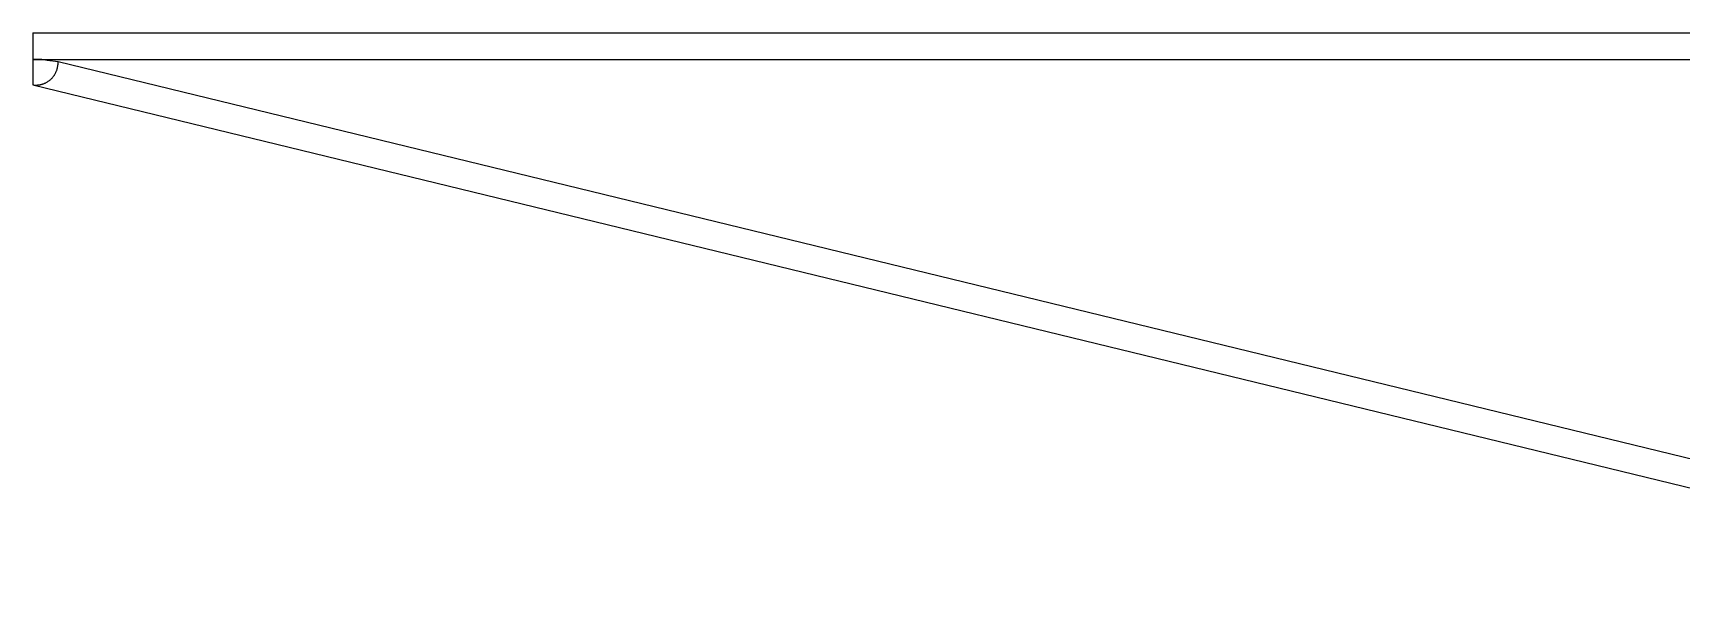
# Model space of a CAD drawing. Header units: millimetres. Extents: x 1.5 to 37.9, y -0.3 to 12.6.
# Drawn here: x 8.72 to 10.116, y 7.191 to 7.665 of the extents above; entities that cross this region are included whole.
import ezdxf

# ---------------------------------------------------------------- set-up
doc = ezdxf.new("R2010")
doc.units = ezdxf.units.MM
doc.layers.add('0.3', color=4, linetype='Continuous', lineweight=20)

msp = doc.modelspace()

# ---------------------------------------------------------------- linework, layer by layer
at = {"layer": '0.3', "lineweight": -3}
for points in [[(8.7201, 7.6652), (8.7201, 7.6426)], [(8.7201, 7.6652), (10.6763, 7.6652)], [(8.7414, 7.6408), (8.7321, 7.642), (8.7275, 7.6426), (8.725, 7.6426), (8.7201, 7.6426)], [(8.7201, 7.6426), (8.7201, 7.6356)], [(8.7201, 7.6212), (8.7206, 7.6212), (8.7211, 7.6211), (8.7216, 7.6211), (8.7221, 7.6211), (8.7226, 7.6211), (8.7231, 7.6211), (8.7236, 7.6211), (8.7241, 7.6212), (8.7246, 7.6212), (8.7251, 7.6213), (8.7256, 7.6213), (8.7261, 7.6214), (8.7266, 7.6215), (8.7271, 7.6216), (8.7276, 7.6218), (8.7281, 7.6219), (8.7285, 7.622), (8.729, 7.6222), (8.7295, 7.6224), (8.73, 7.6226), (8.7304, 7.6228), (8.7309, 7.623), (8.7314, 7.6232), (8.7318, 7.6235), (8.7323, 7.6237), (8.7327, 7.624), (8.7331, 7.6243), (8.7336, 7.6246), (8.734, 7.6249), (8.7344, 7.6252), (8.7348, 7.6256), (8.7352, 7.6259), (8.7356, 7.6263), (8.7359, 7.6266), (8.7363, 7.627), (8.7366, 7.6274), (8.737, 7.6278), (8.7373, 7.6282), (8.7376, 7.6286), (8.7379, 7.629), (8.7382, 7.6294), (8.7384, 7.6298), (8.7387, 7.6303), (8.7389, 7.6307), (8.7392, 7.6311), (8.7394, 7.6316), (8.7396, 7.6321), (8.7398, 7.6325), (8.74, 7.633), (8.7402, 7.6335), (8.7404, 7.634), (8.7405, 7.6345), (8.7406, 7.635), (8.7408, 7.6355), (8.7409, 7.636), (8.741, 7.6365), (8.7411, 7.637), (8.7412, 7.6376), (8.7412, 7.6381), (8.7413, 7.6386), (8.7413, 7.6392), (8.7414, 7.6397), (8.7414, 7.6403), (8.7414, 7.6408)], [(8.7201, 7.6356), (8.7201, 7.6212)], [(8.7204, 7.6426), (10.6763, 7.6426)], [(10.591, 7.1907), (8.7414, 7.6408)], [(10.3244, 7.2307), (8.7201, 7.621)]]:
    msp.add_lwpolyline(points, dxfattribs=at)

doc.saveas('drawing.dxf')
